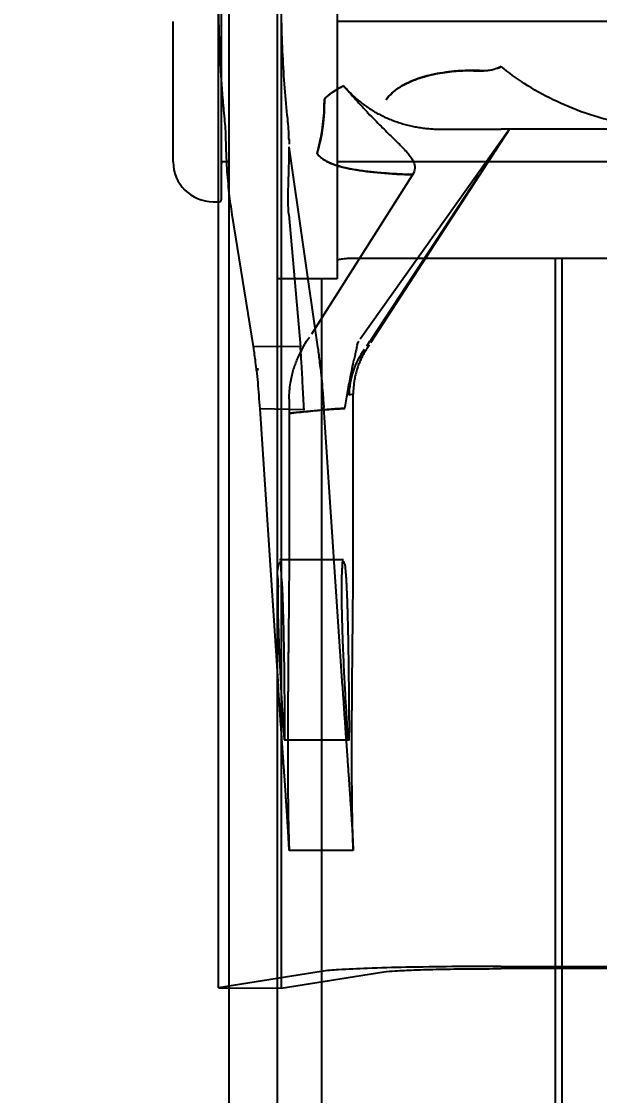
# Model space of a CAD drawing. Header units: millimetres. Extents: x 324 to 7054, y -67 to 2159.
# Drawn here: x 4442.54 to 4456.96, y 1512.86 to 1539.67 of the extents above; entities that cross this region are included whole.
import ezdxf

# ---------------------------------------------------------------- set-up
doc = ezdxf.new("R2010")
doc.units = ezdxf.units.MM
doc.header["$LTSCALE"] = 153.67
doc.header["$PDMODE"] = 3
doc.header["$PDSIZE"] = 8
doc.layers.get('0').update_dxf_attribs({"linetype": 'CONTINUOUS'})
doc.layers.get('Defpoints').update_dxf_attribs({"linetype": 'CONTINUOUS'})
doc.layers.add('02___PRT_ALL_AXES', color=7, linetype='CONTINUOUS')
doc.layers.add('CONSTRUCTION_BODIES', color=7, linetype='CONTINUOUS')
doc.styles.get("Standard").update_dxf_attribs({"font": 'times.ttf'})
doc.dimstyles.get("Standard").update_dxf_attribs({"dimtxt": 17.5, "dimasz": 17.5, "dimexe": 1.5, "dimexo": 1, "dimtad": 1, "dimdsep": 46, "dimtxsty": 'Standard', "dimblk": '_FILLED', "dimblk1": '_FILLED', "dimblk2": '_FILLED', "dimcen": 0.09, "dimazin": 2, "dimtol": 1, "dimtp": 0.01, "dimtm": 0.01, "dimtfac": 1, "dimtofl": 0, "dimtmove": 0, "dimatfit": 3, "dimldrblk": '_FILLED', "dimfxl": 1, "dimtolj": 1, "dimarcsym": 0})

# ---------------------------------------------------------------- blocks, each defined once
blk = doc.blocks.new('_FILLED')
at = {"color": 0, "linetype": 'ByBlock'}
blk.add_solid([(0, 0), (-1, 0.2143), (-1, -0.2143)], dxfattribs=at)
blk = doc.blocks.new('*D271')
at = {"color": 0, "lineweight": -2}
for p, q in [((3576.035, 1740), (3576.035, 1842.5)), ((4469.325, 1538.1), (4469.325, 1842.5)), ((3593.535, 1841), (3991.496, 1841)), ((4451.825, 1841), (4053.864, 1841))]:
    blk.add_line(p, q, dxfattribs=at)
at = {"layer": 'Defpoints', "color": 0}
for p in [(4469.325, 1841), (3576.035, 1739), (4469.325, 1537.1)]:
    blk.add_point(p, dxfattribs=at)
at = {"color": 0, "linetype": 'ByBlock', "lineweight": -2, "xscale": 17.5, "yscale": 17.5, "zscale": 17.5, "rotation": 180}
blk.add_blockref('_FILLED', (3576.035, 1841), dxfattribs=at)
at = {"color": 0, "linetype": 'ByBlock', "lineweight": -2, "xscale": 17.5, "yscale": 17.5, "zscale": 17.5}
blk.add_blockref('_FILLED', (4469.325, 1841), dxfattribs=at)
at = {"insert": (4022.68, 1841), "char_height": 17.5, "attachment_point": 5}
blk.add_mtext('\\A1;\\A1;Z-895', dxfattribs=at)
blk = doc.blocks.new('*D272')
at = {"color": 0, "lineweight": -2}
for p, q in [((4444.035, 1611.977), (4530.5, 1611.977)), ((4529, 1594.477), (4529, 1521.731)), ((4529, 1429.477), (4529, 1502.223)), ((4444.035, 1411.977), (4530.5, 1411.977))]:
    blk.add_line(p, q, dxfattribs=at)
at = {"layer": 'Defpoints', "color": 0}
for p in [(4443.035, 1611.977), (4443.035, 1411.977), (4529, 1411.977)]:
    blk.add_point(p, dxfattribs=at)
at = {"color": 0, "linetype": 'ByBlock', "lineweight": -2, "xscale": 17.5, "yscale": 17.5, "zscale": 17.5}
for p, rotation in [((4529, 1611.977), 90), ((4529, 1411.977), 270)]:
    blk.add_blockref('_FILLED', p, dxfattribs=dict(at, rotation=rotation))
at = {"insert": (4529, 1511.977), "char_height": 17.5, "attachment_point": 5}
blk.add_mtext('\\A1;\\A1;%%c200', dxfattribs=at)

msp = doc.modelspace()

# ---------------------------------------------------------------- linework, layer by layer
at = {"linetype": 'Continuous'}
for p, q in [((4450.41404, 1551.07146), (4450.41397, 1533.24664)), ((4447.7252, 1480.92102), (4447.72545, 1543.91706)), ((4448.92493, 1414.96197), (4448.92545, 1543.91706)), ((4447.52544, 1540.61719), (4447.52542, 1535.21694)), ((4446.32542, 1536.16712), (4446.32544, 1539.66701)), ((4465.414, 1539.66699), (4450.414, 1539.66705)), ((4447.72542, 1536.16706), (4447.57542, 1536.16706)), ((4465.41398, 1536.16699), (4450.41398, 1536.16705)), ((4447.32542, 1535.16706), (4447.47542, 1535.16706)), ((4450.91397, 1533.76186), (4464.91397, 1533.7618)), ((4450.41397, 1533.24664), (4448.92541, 1533.24665))]:
    msp.add_line(p, q, dxfattribs=at)
for centre, radius, start, end in [((4447.32542, 1536.16706), 1, 179.99977, 269.99977), ((4447.57542, 1536.11706), 0.05, 89.99977, 179.891071), ((4447.47542, 1535.21706), 0.05, 269.99977, 359.860105)]:
    msp.add_arc(centre, radius, start, end, dxfattribs=at)
msp.add_open_spline([(4450.41397, 1533.70695), (4450.414, 1533.71162), (4450.42847, 1533.72167), (4450.47415, 1533.73443), (4450.57596, 1533.74933), (4450.72933, 1533.75923), (4450.84901, 1533.76186), (4450.91397, 1533.76186)], degree=3, knots=[0, 0, 0, 0, 0.02750454, 0.08505741, 0.29652082, 0.6167591, 1, 1, 1, 1], dxfattribs=at)
at = {"layer": '02___PRT_ALL_AXES', "linetype": 'Continuous'}
for p, q in [((4455.86809, 1508.45438), (4455.86809, 1533.76184)), ((4456.03476, 1508.45438), (4456.03476, 1533.76184)), ((4450.03476, 1505.52563), (4450.03476, 1533.24664))]:
    msp.add_line(p, q, dxfattribs=at)
at = {"layer": 'CONSTRUCTION_BODIES', "linetype": 'Continuous'}
for p, q in [((4447.45762, 1515.54866), (4447.45801, 1614.32095)), ((4449.02064, 1613.97716), (4449.02025, 1515.53666)), ((4450.09788, 1537.72946), (4450.13568, 1537.76741)), ((4450.09643, 1537.54238), (4450.09789, 1537.72945)), ((4454.72033, 1536.97742), (4450.99091, 1531.74039)), ((4451.25988, 1531.65371), (4454.72033, 1536.97742)), ((4453.01522, 1536.9773), (4454.51208, 1536.97746)), ((4460.52859, 1536.9774), (4454.51208, 1536.97742)), ((4460.32032, 1536.97741), (4454.72035, 1536.97741)), ((4449.93902, 1531.54309), (4449.22086, 1536.54072)), ((4449.93699, 1536.34292), (4449.91613, 1536.37115)), ((4452.29689, 1535.84168), (4449.78, 1531.86122)), ((4451.2535, 1531.7144), (4453.96362, 1535.82866)), ((4448.32829, 1531.551), (4447.79875, 1534.85162)), ((4449.20938, 1534.8496), (4449.50254, 1531.54998)), ((4449.50254, 1531.54998), (4448.32829, 1531.551)), ((4448.45793, 1530.97743), (4448.403, 1530.99708)), ((4448.40749, 1530.95683), (4448.403, 1530.99708)), ((4448.45793, 1530.97743), (4448.40749, 1530.95683)), ((4450.02617, 1530.9769), (4450.00665, 1530.97641)), ((4450.81905, 1530.36648), (4450.71173, 1530.33757)), ((4449.59301, 1529.97), (4448.4857, 1529.99662)), ((4448.4857, 1529.99649), (4448.94677, 1523.08007)), ((4449.2194, 1530.2364), (4449.2203, 1529.88806)), ((4450.54677, 1523.08006), (4450.08357, 1530.02838)), ((4449.2203, 1529.8881), (4449.22029, 1526.85314)), ((4450.02195, 1529.96809), (4449.2203, 1529.88806)), ((4450.82029, 1526.85313), (4450.8203, 1529.93552)), ((4450.57734, 1526.22744), (4448.97734, 1526.22745)), ((4450.70516, 1521.72744), (4449.10516, 1521.72745)), ((4450.82026, 1518.97744), (4449.22026, 1518.97745)), ((4454.51199, 1516.08103), (4460.52851, 1516.081)), ((4450.01948, 1515.95502), (4447.45762, 1515.54866)), ((4449.02025, 1515.53666), (4451.58211, 1515.94302)), ((4460.52851, 1516.02517), (4454.51199, 1516.02519)), ((4447.45762, 1515.54866), (4449.02025, 1515.53666))]:
    msp.add_line(p, q, dxfattribs=at)
for centre, radius, start, end in [((4445.39716, 1537.66637), 4.70092, 344.006721, 358.48871), ((4441.69512, 1536.63123), 5.94837, 0.893958, 5.92004), ((4443.2326, 1536.59638), 5.98427, 1.303996, 6.124982), ((3986.3575, 1844.73187), 560.42536, 326.5510268, 326.6916623), ((4423.64081, 1549.54999), 32.91025, 326.688365, 326.937633), ((4452.73439, 1530.29684), 2.02312, 144.110117, 178.846621), ((4379.05823, 1529.94167), 71.76208, 359.9950892, 0.3392145), ((4240.95211, 1527.10605), 209.86842, 359.4097995, 359.9309519)]:
    msp.add_arc(centre, radius, start, end, dxfattribs=at)
for points, knots in [([(4447.61177, 1537.24475), (4447.60664, 1537.29431), (4447.59665, 1537.394), (4447.58248, 1537.54441), (4447.56907, 1537.6965), (4447.55641, 1537.85029), (4447.5445, 1538.00579), (4447.53334, 1538.16301), (4447.52294, 1538.32197), (4447.51329, 1538.48268), (4447.50438, 1538.64515), (4447.49626, 1538.80897), (4447.4889, 1538.97392), (4447.48233, 1539.13978), (4447.47653, 1539.30678), (4447.47151, 1539.47494), (4447.46726, 1539.64426), (4447.46378, 1539.81477), (4447.46108, 1539.98648), (4447.45914, 1540.15941), (4447.45797, 1540.33547), (4447.45772, 1540.45389), (4447.45772, 1540.51425)], [0, 0, 0, 0, 0.04564865, 0.09178291, 0.1384083, 0.18553037, 0.23315468, 0.28128677, 0.32993223, 0.37909665, 0.42878563, 0.47900479, 0.52936357, 0.58005393, 0.63108213, 0.68245445, 0.73417713, 0.78625644, 0.83869863, 0.89150994, 0.9446966, 1, 1, 1, 1]), ([(4449.18271, 1537.23488), (4449.1553, 1537.49106), (4449.10755, 1538.01983), (4449.05731, 1538.83577), (4449.02692, 1539.69289), (4449.02035, 1540.2773), (4449.02035, 1540.57511)], [0, 0, 0, 0, 0.23102532, 0.47598732, 0.73295114, 1, 1, 1, 1]), ([(4451.64246, 1537.71542), (4451.72361, 1537.83161), (4451.95038, 1538.03159), (4452.35988, 1538.2278), (4452.81013, 1538.35368), (4453.26624, 1538.42388), (4453.70559, 1538.45233), (4454.12405, 1538.4146), (4454.38896, 1538.48942), (4454.51208, 1538.53946)], [0, 0, 0, 0, 0.13837631, 0.2872365, 0.44098941, 0.59308598, 0.73718472, 0.87023555, 1, 1, 1, 1]), ([(4454.05598, 1538.43634), (4453.81758, 1538.44954), (4453.38516, 1538.44231), (4452.80508, 1538.35507), (4452.3566, 1538.2242), (4452.02624, 1538.06581), (4451.79525, 1537.89886), (4451.68444, 1537.77544), (4451.64248, 1537.71545)], [0, 0, 0, 0, 0.27492471, 0.49588591, 0.67377752, 0.81080704, 0.91570759, 1, 1, 1, 1]), ([(4454.51208, 1538.53946), (4454.46407, 1538.51851), (4454.36575, 1538.48062), (4454.21341, 1538.44016), (4454.10776, 1538.43307), (4454.0559, 1538.43634)], [0, 0, 0, 0, 0.33327886, 0.66939628, 1, 1, 1, 1]), ([(4457.45931, 1537.14199), (4457.17231, 1537.20401), (4456.60856, 1537.36125), (4455.81341, 1537.6917), (4455.11093, 1538.08463), (4454.69438, 1538.38696), (4454.51208, 1538.53946)], [0, 0, 0, 0, 0.26771697, 0.53209091, 0.78329882, 1, 1, 1, 1]), ([(4450.58297, 1538.06173), (4450.5169, 1538.02991), (4450.39421, 1537.96469), (4450.23072, 1537.85423), (4450.13783, 1537.77183), (4450.09789, 1537.72945)], [0, 0, 0, 0, 0.3723837, 0.70428298, 1, 1, 1, 1]), ([(4450.13568, 1537.76745), (4450.1778, 1537.80724), (4450.29055, 1537.8997), (4450.44443, 1537.99272), (4450.55287, 1538.04724), (4450.58294, 1538.0617)], [0, 0, 0, 0, 0.32264362, 0.81340199, 1, 1, 1, 1]), ([(4450.58294, 1538.06173), (4450.65467, 1537.97584), (4450.79233, 1537.81481), (4450.99366, 1537.58976), (4451.17895, 1537.39086), (4451.35022, 1537.21365), (4451.50857, 1537.05462), (4451.65465, 1536.9109), (4451.78884, 1536.78014), (4451.9113, 1536.66028), (4452.02189, 1536.54961), (4452.11985, 1536.44655), (4452.20383, 1536.34989), (4452.27197, 1536.25818), (4452.33496, 1536.14907), (4452.37243, 1536.00101), (4452.32767, 1535.89037), (4452.29689, 1535.84168)], [0, 0, 0, 0, 0.11519497, 0.21805125, 0.31080878, 0.39499789, 0.47172659, 0.54182213, 0.60593683, 0.66459303, 0.71820836, 0.76699118, 0.81091695, 0.84997933, 0.88430626, 0.94070388, 1, 1, 1, 1]), ([(4450.58297, 1538.06173), (4450.61135, 1538.02776), (4450.66978, 1537.96111), (4450.76216, 1537.86521), (4450.85931, 1537.77337), (4450.96125, 1537.68558), (4451.06768, 1537.60218), (4451.17818, 1537.52349), (4451.29233, 1537.44977), (4451.41009, 1537.38102), (4451.53153, 1537.31722), (4451.65641, 1537.25858), (4451.78435, 1537.20525), (4451.91495, 1537.15734), (4452.04819, 1537.11484), (4452.18418, 1537.07777), (4452.32114, 1537.04662), (4452.4585, 1537.02134), (4452.59574, 1537.00181), (4452.73428, 1536.98779), (4452.87425, 1536.97931), (4452.96809, 1536.97742), (4453.01522, 1536.97743)], [0, 0, 0, 0, 0.048298, 0.09667498, 0.14524262, 0.19411636, 0.24341627, 0.29272373, 0.34209147, 0.39163123, 0.44146375, 0.4917191, 0.54211739, 0.59265812, 0.64346435, 0.69466868, 0.74641126, 0.79667117, 0.84703375, 0.89762264, 0.94856755, 1, 1, 1, 1]), ([(4447.79875, 1534.85162), (4447.77062, 1535.0269), (4447.71907, 1535.40888), (4447.6641, 1536.03344), (4447.64646, 1536.48258), (4447.64277, 1536.72404)], [0, 0, 0, 0, 0.28322117, 0.61470588, 1, 1, 1, 1]), ([(4449.20938, 1534.8496), (4449.20015, 1534.95366), (4449.19181, 1535.18425), (4449.19903, 1535.56582), (4449.21533, 1536.02497), (4449.22141, 1536.35844), (4449.22086, 1536.54073)], [0, 0, 0, 0, 0.1852558, 0.40867091, 0.6767302, 1, 1, 1, 1]), ([(4449.91616, 1536.37126), (4449.99487, 1536.2599), (4450.29168, 1536.0831), (4450.83963, 1535.95801), (4451.52983, 1535.87818), (4452.03204, 1535.84957), (4452.29689, 1535.84168)], [0, 0, 0, 0, 0.16448184, 0.39309947, 0.68038822, 1, 1, 1, 1]), ([(4452.29689, 1535.84168), (4452.25931, 1535.84778), (4452.1835, 1535.84417), (4452.06772, 1535.85197), (4451.95305, 1535.85703), (4451.82876, 1535.86431), (4451.7058, 1535.8722), (4451.57609, 1535.88176), (4451.44516, 1535.89267), (4451.30023, 1535.9066), (4451.13924, 1535.92481), (4450.99334, 1535.94459), (4450.84506, 1535.96818), (4450.71163, 1535.99288), (4450.57843, 1536.02256), (4450.46768, 1536.052), (4450.363, 1536.08451), (4450.25025, 1536.12651), (4450.1291, 1536.18475), (4450.01999, 1536.25545), (4449.95926, 1536.31521), (4449.93699, 1536.34292)], [0, 0, 0, 0, 0.04645819, 0.09177265, 0.14175887, 0.18647166, 0.24372896, 0.29210721, 0.3451891, 0.40405455, 0.46978345, 0.54288731, 0.58371041, 0.65299947, 0.70845344, 0.75020039, 0.79280385, 0.84218172, 0.89688516, 0.95660469, 1, 1, 1, 1]), ([(4449.2194, 1530.2364), (4449.21901, 1530.30884), (4449.22444, 1530.44514), (4449.24793, 1530.63655), (4449.28087, 1530.80403), (4449.31946, 1530.95111), (4449.36291, 1531.08609), (4449.41382, 1531.21839), (4449.47451, 1531.35747), (4449.55427, 1531.49839), (4449.59976, 1531.60086), (4449.63043, 1531.64844)], [0, 0, 0, 0, 0.14596814, 0.27441333, 0.38820426, 0.48962778, 0.58062826, 0.67377174, 0.77521094, 0.88593818, 1, 1, 1, 1]), ([(4450.91599, 1531.58838), (4450.90708, 1531.54792), (4450.88895, 1531.46607), (4450.86228, 1531.34177), (4450.84478, 1531.25788), (4450.83589, 1531.2155)], [0, 0, 0, 0, 0.32592769, 0.65936064, 1, 1, 1, 1]), ([(4448.40315, 1530.99588), (4448.39428, 1531.0676), (4448.379, 1531.20097), (4448.35403, 1531.38611), (4448.33656, 1531.49931), (4448.32829, 1531.5512)], [0, 0, 0, 0, 0.38684163, 0.71867947, 1, 1, 1, 1]), ([(4449.59301, 1529.97), (4449.58225, 1530.17037), (4449.56208, 1530.55728), (4449.53063, 1531.08404), (4449.51127, 1531.4105), (4449.50255, 1531.5505)], [0, 0, 0, 0, 0.38025359, 0.73418811, 1, 1, 1, 1]), ([(4450.00666, 1530.9763), (4449.99869, 1531.04972), (4449.9837, 1531.18535), (4449.96141, 1531.37432), (4449.94668, 1531.48981), (4449.93902, 1531.54309)], [0, 0, 0, 0, 0.38816259, 0.71713926, 1, 1, 1, 1]), ([(4451.14423, 1531.47559), (4451.12373, 1531.44438), (4451.08463, 1531.38094), (4451.03156, 1531.2826), (4450.98404, 1531.18115), (4450.94189, 1531.076), (4450.90459, 1530.96489), (4450.87319, 1530.84891), (4450.84852, 1530.72936), (4450.83115, 1530.60932), (4450.82093, 1530.48831), (4450.81891, 1530.4072), (4450.8191, 1530.36648)], [0, 0, 0, 0, 0.09555106, 0.19058409, 0.28581994, 0.38209007, 0.48031689, 0.58558684, 0.68938193, 0.79250965, 0.89578741, 1, 1, 1, 1]), ([(4450.60869, 1530.00662), (4450.63201, 1530.13411), (4450.67557, 1530.39864), (4450.75134, 1530.80164), (4450.80649, 1531.07661), (4450.83589, 1531.2155)], [0, 0, 0, 0, 0.3160764, 0.65377409, 1, 1, 1, 1]), ([(4448.40762, 1530.95576), (4448.41756, 1530.85672), (4448.43468, 1530.65043), (4448.4604, 1530.33069), (4448.4781, 1530.11016), (4448.4857, 1529.99662)], [0, 0, 0, 0, 0.310324, 0.64526092, 1, 1, 1, 1]), ([(4450.00665, 1530.97641), (4450.0161, 1530.882), (4450.03452, 1530.68327), (4450.06009, 1530.36723), (4450.07576, 1530.14561), (4450.08357, 1530.02838)], [0, 0, 0, 0, 0.2992617, 0.62945862, 1, 1, 1, 1]), ([(4449.2203, 1529.8881), (4449.37842, 1529.90429), (4449.69075, 1529.9346), (4450.15286, 1529.98268), (4450.45808, 1530.00031), (4450.60869, 1530.00662)], [0, 0, 0, 0, 0.34213894, 0.67551093, 1, 1, 1, 1]), ([(4450.60869, 1530.00662), (4450.54456, 1530.00462), (4450.41516, 1529.99912), (4450.21963, 1529.98501), (4450.08821, 1529.97411), (4450.02195, 1529.96807)], [0, 0, 0, 0, 0.32731044, 0.66059407, 1, 1, 1, 1]), ([(4449.22029, 1526.85314), (4449.22029, 1526.79196), (4449.22006, 1526.66911), (4449.21965, 1526.48412), (4449.21901, 1526.29767), (4449.21817, 1526.10976), (4449.21707, 1525.9193), (4449.21579, 1525.72657), (4449.21463, 1525.56444), (4449.21365, 1525.43445), (4449.21287, 1525.33674), (4449.21206, 1525.23889), (4449.21121, 1525.14089), (4449.21033, 1525.04271), (4449.2097, 1524.9772), (4449.2094, 1524.9444)], [0, 0, 0, 0, 0.09615388, 0.19307294, 0.29075424, 0.38919818, 0.48840702, 0.59011017, 0.69211533, 0.74323097, 0.79442212, 0.84568894, 0.89703158, 0.94845008, 1, 1, 1, 1]), ([(4449.09427, 1523.97745), (4449.09077, 1524.19747), (4449.08376, 1524.61001), (4449.06591, 1525.15425), (4449.05297, 1525.64119), (4449.01827, 1525.8777), (4449.0218, 1526.25613), (4448.89868, 1525.98084), (4448.95656, 1525.71018), (4448.92306, 1525.21154), (4448.94841, 1524.62887), (4448.96029, 1524.20089), (4448.96943, 1523.97744)], [0, 0, 0, 0, 0.14944514, 0.27753761, 0.37973732, 0.45431228, 0.49898918, 0.52341466, 0.59894444, 0.71050719, 0.8481194, 1, 1, 1, 1]), ([(4450.56943, 1523.97744), (4450.56762, 1524.02169), (4450.56411, 1524.10996), (4450.55914, 1524.24198), (4450.55453, 1524.37318), (4450.55029, 1524.50312), (4450.54647, 1524.63128), (4450.54307, 1524.75716), (4450.54014, 1524.88027), (4450.53769, 1525.00014), (4450.53572, 1525.11636), (4450.53426, 1525.22851), (4450.53331, 1525.33617), (4450.53287, 1525.43893), (4450.53294, 1525.54672), (4450.53373, 1525.65746), (4450.53539, 1525.76981), (4450.53836, 1525.87589), (4450.54152, 1525.98662), (4450.55139, 1526.07347), (4450.54965, 1526.24791), (4450.62179, 1526.09086), (4450.61749, 1526.00297), (4450.63024, 1525.89697), (4450.63658, 1525.79351), (4450.64359, 1525.68381), (4450.64989, 1525.56403), (4450.65542, 1525.44625), (4450.66018, 1525.3326), (4450.66429, 1525.22475), (4450.6682, 1525.11262), (4450.67188, 1524.9966), (4450.67537, 1524.87697), (4450.67865, 1524.75412), (4450.68172, 1524.62852), (4450.6846, 1524.50068), (4450.68729, 1524.37121), (4450.68979, 1524.24059), (4450.69212, 1524.10927), (4450.69357, 1524.02146), (4450.69427, 1523.97745)], [0, 0, 0, 0, 0.02988568, 0.05959871, 0.08914008, 0.11846512, 0.14731191, 0.17564782, 0.20342902, 0.23039982, 0.25654198, 0.28185459, 0.30607342, 0.32918576, 0.35119401, 0.37877806, 0.40398633, 0.42673135, 0.45129862, 0.47515169, 0.49864663, 0.5215341, 0.54452473, 0.56837422, 0.59054089, 0.61522025, 0.64231605, 0.67153862, 0.69474974, 0.71907264, 0.74435217, 0.77045695, 0.79738676, 0.82510525, 0.85337272, 0.88215664, 0.91137991, 0.94074521, 0.97030322, 1, 1, 1, 1]), ([(4449.2094, 1524.9444), (4449.20906, 1524.9077), (4449.20816, 1524.83434), (4449.20702, 1524.72437), (4449.20585, 1524.61454), (4449.20472, 1524.50484), (4449.20362, 1524.39529), (4449.20254, 1524.28588), (4449.20148, 1524.17661), (4449.20045, 1524.06748), (4449.19944, 1523.9585), (4449.19845, 1523.84984), (4449.19749, 1523.74165), (4449.19656, 1523.63407), (4449.19565, 1523.52704), (4449.19477, 1523.42057), (4449.19388, 1523.31465), (4449.19301, 1523.2093), (4449.19214, 1523.10449), (4449.1913, 1523.00024), (4449.19047, 1522.89655), (4449.18969, 1522.79344), (4449.18894, 1522.69101), (4449.18823, 1522.58938), (4449.18758, 1522.48863), (4449.18698, 1522.38876), (4449.18645, 1522.28976), (4449.18584, 1522.15952), (4449.18526, 1521.99891), (4449.18476, 1521.80886), (4449.18446, 1521.62285), (4449.18438, 1521.44139), (4449.18451, 1521.26494), (4449.18485, 1521.09349), (4449.18541, 1520.9273), (4449.18623, 1520.76665), (4449.18733, 1520.61181), (4449.18866, 1520.4628), (4449.19016, 1520.31962), (4449.1918, 1520.18268), (4449.19354, 1520.0523), (4449.19527, 1519.92878), (4449.19725, 1519.81203), (4449.19942, 1519.70205), (4449.20202, 1519.58395), (4449.20503, 1519.46106), (4449.20822, 1519.33669), (4449.21128, 1519.22034), (4449.21445, 1519.10242), (4449.21843, 1519.02045), (4449.22026, 1518.97745)], [0, 0, 0, 0, 0.01845248, 0.0368824, 0.0552886, 0.07367115, 0.0920301, 0.1103655, 0.12867732, 0.14696544, 0.16522965, 0.18346955, 0.20159264, 0.2196219, 0.23755757, 0.25539987, 0.27314903, 0.29080518, 0.3083684, 0.32583863, 0.34321568, 0.36049916, 0.37767821, 0.39470928, 0.41159281, 0.42832916, 0.44491858, 0.46136118, 0.49380555, 0.52565946, 0.55690843, 0.58731467, 0.61688275, 0.64561476, 0.67350949, 0.7004321, 0.72637845, 0.75135094, 0.77534797, 0.79836326, 0.82019981, 0.84089939, 0.8604665, 0.87890106, 0.89619795, 0.91985314, 0.9406994, 0.95874183, 0.9783639, 1, 1, 1, 1]), ([(4450.82026, 1518.97744), (4450.81877, 1519.01236), (4450.81561, 1519.08372), (4450.81217, 1519.18922), (4450.80893, 1519.29952), (4450.80584, 1519.41869), (4450.80302, 1519.53711), (4450.80053, 1519.65149), (4450.7984, 1519.75848), (4450.79638, 1519.87235), (4450.79446, 1519.99303), (4450.79264, 1520.12054), (4450.79094, 1520.25467), (4450.78938, 1520.3951), (4450.78799, 1520.5415), (4450.78677, 1520.69375), (4450.78577, 1520.85176), (4450.78506, 1521.01519), (4450.78458, 1521.18373), (4450.78434, 1521.35713), (4450.78434, 1521.5354), (4450.78456, 1521.71844), (4450.785, 1521.9058), (4450.78566, 1522.09708), (4450.78639, 1522.25873), (4450.78706, 1522.38987), (4450.78763, 1522.48959), (4450.78824, 1522.59022), (4450.78892, 1522.69176), (4450.78962, 1522.79419), (4450.79038, 1522.89736), (4450.79116, 1523.00116), (4450.79198, 1523.10548), (4450.79283, 1523.21033), (4450.79372, 1523.31571), (4450.79465, 1523.42161), (4450.79561, 1523.52803), (4450.79661, 1523.63498), (4450.79766, 1523.74245), (4450.79875, 1523.8505), (4450.79986, 1523.959), (4450.80095, 1524.06784), (4450.80204, 1524.17684), (4450.80312, 1524.28601), (4450.80419, 1524.39534), (4450.80524, 1524.50483), (4450.80629, 1524.61449), (4450.80734, 1524.72432), (4450.80837, 1524.83425), (4450.80906, 1524.90758), (4450.8094, 1524.94424)], [0, 0, 0, 0, 0.0175719, 0.03591013, 0.05306592, 0.07304433, 0.09584391, 0.11261591, 0.13056018, 0.14964593, 0.16987088, 0.19123741, 0.21375603, 0.23730871, 0.26184419, 0.28735882, 0.31385321, 0.34128272, 0.36952449, 0.39858249, 0.42845664, 0.45914996, 0.49060183, 0.52265308, 0.55531334, 0.57187176, 0.58858263, 0.60544631, 0.62246319, 0.63963375, 0.65693987, 0.67433487, 0.69181823, 0.70938962, 0.72704887, 0.74479597, 0.76263099, 0.78055409, 0.79856546, 0.81666533, 0.83487724, 0.8531171, 0.87138462, 0.88967963, 0.90800206, 0.92635195, 0.94472935, 0.96313433, 0.98156695, 1, 1, 1, 1]), ([(4448.96943, 1523.97744), (4448.97408, 1523.86373), (4448.98385, 1523.63987), (4448.99947, 1523.31627), (4449.01504, 1523.01806), (4449.02979, 1522.75246), (4449.04342, 1522.5198), (4449.05591, 1522.31664), (4449.06707, 1522.1461), (4449.07741, 1521.99347), (4449.08664, 1521.88454), (4449.10166, 1521.66102), (4449.1155, 1521.89239), (4449.11251, 1522.0165), (4449.11328, 1522.21398), (4449.11144, 1522.43732), (4449.10951, 1522.70151), (4449.10674, 1522.99343), (4449.10339, 1523.30863), (4449.09933, 1523.63912), (4449.09607, 1523.8638), (4449.09426, 1523.97745)], [0, 0, 0, 0, 0.07613073, 0.14989557, 0.21671927, 0.27591052, 0.32778032, 0.37282323, 0.41146531, 0.44390622, 0.47000258, 0.50039696, 0.5293488, 0.56112368, 0.60303383, 0.65411345, 0.71318322, 0.7788788, 0.84968417, 0.92396358, 1, 1, 1, 1]), ([(4450.69427, 1523.97745), (4450.69786, 1523.75203), (4450.70336, 1523.31914), (4450.70978, 1522.73504), (4450.71207, 1522.22821), (4450.71543, 1521.96469), (4450.70685, 1521.61716), (4450.67039, 1522.08068), (4450.65503, 1522.33317), (4450.62587, 1522.81096), (4450.5974, 1523.34895), (4450.57842, 1523.75758), (4450.56943, 1523.97744)], [0, 0, 0, 0, 0.15031096, 0.2868448, 0.39643934, 0.46994078, 0.49951582, 0.55875134, 0.63138749, 0.72984106, 0.8532964, 1, 1, 1, 1]), ([(4449.22026, 1518.97745), (4449.21827, 1519.01587), (4449.21369, 1519.10192), (4449.20666, 1519.22839), (4449.19902, 1519.36187), (4449.19091, 1519.49952), (4449.18148, 1519.65485), (4449.17063, 1519.82921), (4449.16034, 1519.98639), (4449.15152, 1520.12161), (4449.14422, 1520.22977), (4449.13662, 1520.34196), (4449.12869, 1520.45794), (4449.12045, 1520.57766), (4449.11191, 1520.70111), (4449.10308, 1520.82826), (4449.09395, 1520.95912), (4449.08454, 1521.09371), (4449.07483, 1521.23203), (4449.06458, 1521.37796), (4449.05372, 1521.53125), (4449.04231, 1521.69163), (4449.03074, 1521.85498), (4449.01904, 1522.02128), (4449.00723, 1522.19051), (4448.99532, 1522.36268), (4448.98331, 1522.5378), (4448.97121, 1522.7159), (4448.959, 1522.89698), (4448.95086, 1523.01871), (4448.94677, 1523.08007)], [0, 0, 0, 0, 0.02806942, 0.06287194, 0.09241684, 0.1256193, 0.16347586, 0.20595535, 0.25308028, 0.27840276, 0.30482099, 0.33217416, 0.36044931, 0.38963716, 0.41973185, 0.45073066, 0.48263362, 0.51544316, 0.5491637, 0.58380121, 0.62217953, 0.66128777, 0.70111639, 0.74166016, 0.78291734, 0.82488901, 0.86757833, 0.91098984, 0.95512873, 1, 1, 1, 1]), ([(4450.54677, 1523.08006), (4450.55092, 1523.01777), (4450.55919, 1522.89422), (4450.57158, 1522.71043), (4450.58386, 1522.52971), (4450.59604, 1522.35204), (4450.60813, 1522.1774), (4450.62011, 1522.00577), (4450.63197, 1521.83716), (4450.6437, 1521.67158), (4450.65527, 1521.50904), (4450.66625, 1521.3541), (4450.67657, 1521.20706), (4450.68631, 1521.06822), (4450.69574, 1520.93335), (4450.70486, 1520.80242), (4450.71369, 1520.6754), (4450.7222, 1520.55227), (4450.73039, 1520.43305), (4450.73827, 1520.31774), (4450.7458, 1520.20635), (4450.75303, 1520.09908), (4450.75969, 1519.99624), (4450.7681, 1519.86874), (4450.77736, 1519.72149), (4450.78733, 1519.55924), (4450.79585, 1519.41625), (4450.80314, 1519.2904), (4450.81127, 1519.14629), (4450.81683, 1519.04341), (4450.82026, 1518.97744)], [0, 0, 0, 0, 0.04554937, 0.09034709, 0.13439847, 0.17770896, 0.22028321, 0.26212433, 0.30323309, 0.34360716, 0.38324036, 0.42212184, 0.45694123, 0.49078619, 0.52366491, 0.55558438, 0.58654991, 0.61656472, 0.64562946, 0.67374191, 0.70089658, 0.72708446, 0.75218535, 0.77608349, 0.82031187, 0.8598375, 0.89468471, 0.92482589, 0.95180817, 1, 1, 1, 1]), ([(4454.51199, 1516.08103), (4454.10078, 1516.08103), (4453.30972, 1516.07748), (4452.19682, 1516.06109), (4451.25335, 1516.03705), (4450.54699, 1516.0034), (4450.16157, 1515.97755), (4450.01948, 1515.95502)], [0, 0, 0, 0, 0.27439872, 0.52784689, 0.74274227, 0.90400303, 1, 1, 1, 1]), ([(4451.58211, 1515.94302), (4451.6748, 1515.95771), (4451.92619, 1515.97457), (4452.3869, 1515.99651), (4453.00221, 1516.01219), (4453.72797, 1516.02288), (4454.24384, 1516.02519), (4454.51199, 1516.02519)], [0, 0, 0, 0, 0.09601447, 0.25729181, 0.47219293, 0.72562995, 1, 1, 1, 1])]:
    msp.add_open_spline(points, degree=3, knots=knots, dxfattribs=at)
for points in [[(4450.09787, 1537.72943), (4450.1033, 1537.27271), (4450.04288, 1536.8101), (4449.91618, 1536.37127)], [(4449.21531, 1536.73256), (4449.21627, 1536.68989), (4449.21723, 1536.64722), (4449.21874, 1536.60456)], [(4449.63043, 1531.64844), (4449.66178, 1531.69706), (4449.6992, 1531.74161), (4449.73012, 1531.7905)], [(4450.91599, 1531.58838), (4450.92387, 1531.62415), (4450.93689, 1531.66002), (4450.95813, 1531.68986)], [(4451.2535, 1531.71441), (4451.21941, 1531.66267), (4451.18576, 1531.61058), (4451.14941, 1531.56041)]]:
    msp.add_open_spline(points, degree=3, dxfattribs=at)

# ---------------------------------------------------------------- dimensions: what is measured, and where the dimension line sits
dim = msp.add_linear_dim(base=(4469.32543, 1841), p1=(3576.03476, 1739), p2=(4469.32543, 1537.10027), text='\\A1;Z-895', dimstyle='Standard', override={"dimtad": 0, "dimtih": 1, "dimtoh": 1, "dimdec": 4, "dimzin": 0, "dimtxsty": 'Standard', "dimcen": 25.146, "dimclrt": 256, "dimadec": 0, "dimazin": 0, "dimtdec": 4, "dimtzin": 0})
dim.commit()
dim.dimension.update_dxf_attribs({"geometry": '*D271', "text_midpoint": (4022.68009, 1841)})
dim = msp.add_linear_dim(base=(4529, 1411.97699), p1=(4443.03476, 1611.97699), p2=(4443.03476, 1411.97699), angle=90, text='\\A1;%%c200', dimstyle='Standard', override={"dimtad": 0, "dimtih": 1, "dimtoh": 1, "dimdec": 4, "dimzin": 0, "dimtxsty": 'Standard', "dimcen": 25.146, "dimclrt": 256, "dimadec": 0, "dimazin": 0, "dimtdec": 4, "dimtzin": 0})
dim.commit()
dim.dimension.update_dxf_attribs({"geometry": '*D272', "text_midpoint": (4529, 1511.97699), "dimtype": 160})

doc.saveas('drawing.dxf')
